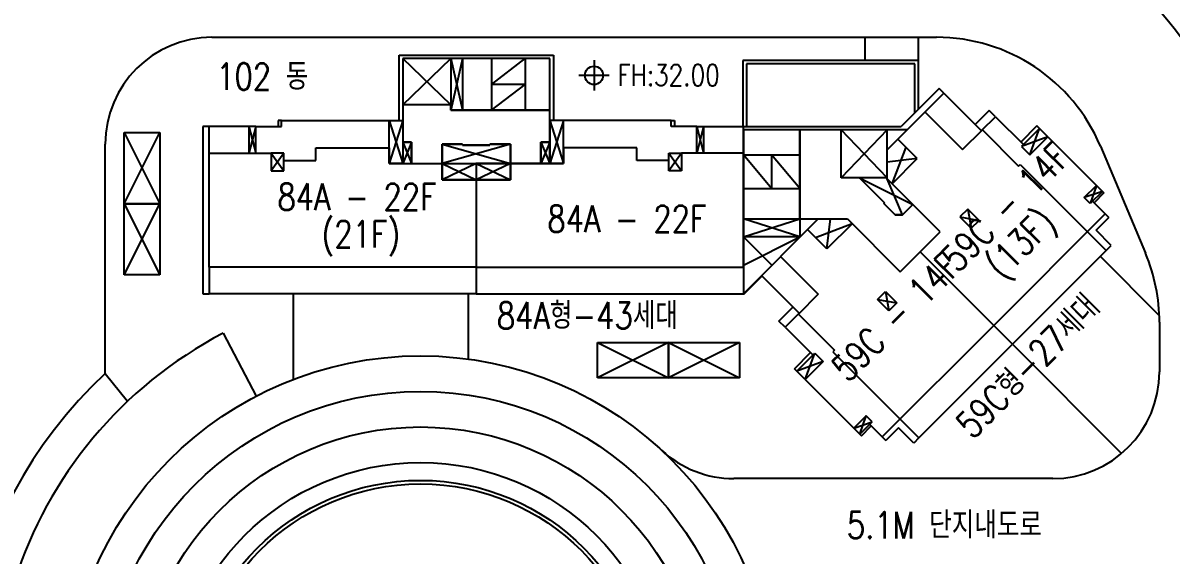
# Model space of a CAD drawing. Header units: millimetres. Extents: x 1145859089 to 1147511753, y -1047484727 to -1047247487.
# Drawn here: x 1146976145 to 1147040757, y -1047352507 to -1047322594 of the extents above; entities that cross this region are included whole.
import ezdxf
from ezdxf.xclip import XClip

# ---------------------------------------------------------------- set-up
doc = ezdxf.new("R2010")
doc.units = ezdxf.units.MM
doc.header["$LTSCALE"] = 100
doc.header["$MEASUREMENT"] = 0
doc.header["$XCLIPFRAME"] = 2
doc.layers.get('0').update_dxf_attribs({"linetype": 'CONTINUOUS'})
for name, color, linetype in [('XREF', 135, 'CONTINUOUS'), ('단지배치도$0$S240910', 33, 'CONTINUOUS'), ('단지배치도$0$W240910', 135, 'CONTINUOUS')]:
    doc.layers.add(name, color=color, linetype=linetype)
doc.styles.add('단지배치도$0$WS1', font='romans.shx', dxfattribs={"width": 0.8, "bigfont": 'whgtxt.shx'})

# ---------------------------------------------------------------- blocks, each defined once
blk = doc.blocks.new('단지배치도$0$zw$9902')
at = {"layer": '단지배치도$0$W240910'}
for p, q in [((57040, 47970), (97826, 47970)), ((58520, 47970, 0), (96143, 47970, 0)), ((93800, 46670, 0), (93800, 47970, 0)), ((96800, 46670, 0), (96800, 47970, 0)), ((67580, 43290, 0), (67580, 46970, 0)), ((67580, 46970, 0), (76260, 46970, 0)), ((70480, 46770, 0), (67780, 46770, 0)), ((67780, 46770, 0), (67780, 44170, 0)), ((70480, 44170, 0), (67780, 46770, 0)), ((67780, 44170, 0), (70480, 46770, 0)), ((71140, 46770, 0), (70480, 46770, 0)), ((70480, 46770, 0), (70480, 43870, 0)), ((70480, 46770, 0), (71140, 43870, 0)), ((71140, 46770, 0), (70480, 43870, 0)), ((76060, 46770, 0), (71140, 46770, 0)), ((71140, 46770, 0), (71140, 43870, 0)), ((72770, 46770, 0), (72770, 43870, 0)), ((72770, 45320, 0), (74660, 46770, 0)), ((74660, 46770, 0), (74660, 43870, 0)), ((76060, 43870, 0), (76060, 46770, 0)), ((76260, 46970, 0), (76260, 43290, 0)), ((78546, 46686), (78546, 44971)), ((74660, 45320, 0), (72770, 45320, 0)), ((72770, 43870, 0), (74660, 45320, 0)), ((79403, 45828), (77689, 45828)), ((98231, 44832, 0), (95050, 41650, 0)), ((97970, 45093, 0), (95837, 42960, 0)), ((98231, 44832, 0), (97970, 45093, 0)), ((98231, 44832, 0), (100349, 42714, 0)), ((70480, 44170, 0), (67780, 44170, 0)), ((67780, 44170, 0), (67780, 42070, 0)), ((70480, 43870, 0), (70480, 44170, 0)), ((70480, 43870, 0), (71140, 43870, 0)), ((76060, 43870, 0), (70480, 43870, 0)), ((71140, 43870, 0), (76060, 43870, 0)), ((76060, 42070, 0), (76060, 43870, 0)), ((97171, 43771, 0), (99289, 41653, 0)), ((100791, 43856, 1673713), (99999, 43064, 1673713)), ((100376, 42740, 0), (101141, 43506, 0)), ((101141, 43506, 1673713), (100791, 43856, 1673713)), ((101141, 43506, 0), (102707, 41940, 0)), ((56890, 42960, 0), (56520, 42960, 0)), ((56520, 42960, 0), (56520, 33550, 0)), ((59125, 42960, 0), (56890, 42960, 0)), ((56890, 41460, 0), (56890, 42960, 0)), ((59515, 42960, 0), (59125, 42960, 0)), ((59125, 42960, 0), (59125, 41460, 0)), ((59125, 42960, 0), (59515, 41460, 0)), ((59515, 42960, 0), (59125, 41460, 0)), ((59515, 42960, 0), (60960, 42960, 0)), ((59515, 41460, 0), (59515, 42960, 0)), ((60960, 43290, 0), (60760, 43290, 0)), ((60760, 43290, 0), (60760, 42960, 0)), ((60960, 42960, 0), (60960, 43290, 0)), ((60960, 43290, 0), (67020, 43290, 0)), ((67780, 43290, 0), (67020, 40870, 0)), ((67020, 40870, 0), (67020, 43290, 0)), ((67020, 43290, 0), (67780, 43290, 0)), ((67020, 43290, 0), (67780, 40870, 0)), ((67780, 43290, 0), (67020, 40870, 0)), ((67780, 43290, 0), (67780, 40870, 0)), ((76820, 43290, 0), (76060, 43290, 0)), ((76060, 43290, 0), (76060, 40870, 0)), ((76820, 43290, 0), (76060, 40870, 0)), ((76060, 43290, 0), (76820, 40870, 0)), ((76820, 43290, 0), (76060, 43290, 0)), ((76060, 43290, 0), (76060, 40870, 0)), ((76820, 43290, 0), (76060, 40870, 0)), ((76060, 43290, 0), (76820, 40870, 0)), ((76820, 40870, 0), (76820, 43290, 0)), ((76820, 40870, 0), (76820, 43290, 0)), ((82880, 43290, 0), (76820, 43290, 0)), ((82880, 42960, 0), (82880, 43290, 0)), ((82880, 43290, 0), (83080, 43290, 0)), ((84325, 42960, 0), (82880, 42960, 0)), ((83080, 43290, 0), (83080, 42960, 0)), ((84325, 41460, 0), (84325, 42960, 0)), ((84325, 42960, 0), (84715, 42960, 0)), ((84715, 42960, 0), (84325, 41460, 0)), ((84325, 42960, 0), (84715, 41460, 0)), ((84715, 42960, 0), (84715, 41460, 0)), ((84715, 42960, 0), (86950, 42960, 0)), ((86950, 41460, 0), (86950, 42960, 0)), ((86950, 42960, 0), (95837, 42960, 0)), ((90120, 42760, 0), (86950, 42760, 0)), ((86950, 42760, 0), (86950, 37760, 0)), ((90120, 37760, 0), (90120, 42760, 0)), ((96160, 42760, 0), (90120, 42760, 0)), ((90120, 42760, 0), (90120, 37760, 0)), ((92450, 40060, 0), (92450, 42760, 0)), ((95050, 42760, 0), (92450, 40060, 0)), ((95050, 40060, 0), (92450, 42760, 0)), ((95050, 40060, 0), (95050, 42760, 0)), ((99289, 41653, 0), (100399, 42763, 0)), ((100399, 42763, 0), (102428, 40734, 0)), ((103471, 42986, 0), (102566, 42081, 0)), ((103613, 42845, 0), (102601, 41833, 0)), ((103613, 42845, 0), (103471, 42986, 0)), ((104076, 42381, 0), (103613, 42845, 0)), ((52100, 38610, 0), (52100, 42610, 0)), ((52100, 42610, 0), (54100, 42610, 0)), ((52100, 38610, 0), (54100, 42610, 0)), ((52100, 42610, 0), (54100, 38610, 0)), ((54100, 42610, 0), (54100, 38610, 0)), ((68280, 42070, 0), (67780, 42070, 0)), ((67780, 42070, 0), (67780, 40870, 0)), ((67780, 42070, 0), (68280, 42070, 0)), ((68280, 42070, 0), (67780, 40870, 0)), ((67780, 42070, 0), (68280, 40870, 0)), ((68280, 40870, 0), (68280, 42070, 0)), ((68280, 42070, 0), (68280, 40870, 0)), ((76060, 42070, 0), (75560, 42070, 0)), ((75560, 42070, 0), (75560, 40870, 0)), ((75560, 40870, 0), (75560, 42070, 0)), ((75560, 42070, 0), (76060, 42070, 0)), ((75560, 42070, 0), (76060, 40870, 0)), ((76060, 42070, 0), (75560, 40870, 0)), ((76060, 40870, 0), (76060, 42070, 0)), ((95651, 42251, 0), (95050, 41650, 0)), ((96739, 41162, 0), (95651, 42251, 0)), ((103065, 41370, 0), (104076, 42381, 0)), ((104076, 42381, 0), (106816, 39641, 0)), ((51040, 29067, 0), (51040, 41970, 0)), ((56890, 41460, 0), (60380, 41460, 0)), ((56890, 35050, 0), (56890, 41460, 0)), ((59125, 41460, 0), (59515, 41460, 0)), ((61085, 41460, 0), (60380, 41460, 0)), ((60380, 41460, 0), (60380, 40460, 0)), ((60380, 41460, 0), (61085, 40460, 0)), ((61085, 41460, 0), (60380, 40460, 0)), ((60380, 41460, 0), (60380, 40460, 0)), ((61085, 40460, 0), (61085, 41460, 0)), ((62890, 41050, 0), (62890, 41750, 0)), ((62890, 41750, 0), (67020, 41750, 0)), ((67020, 41750, 0), (67020, 40870, 0)), ((71150, 41960, 0), (70000, 41960, 0)), ((70000, 41960, 0), (70000, 40870, 0)), ((70000, 40870, 0), (70000, 41960, 0)), ((70000, 41960, 0), (71150, 41960, 0)), ((73840, 41960, 0), (70000, 40870, 0)), ((70000, 41960, 0), (73840, 40870, 0)), ((71150, 41910, 0), (71150, 41960, 0)), ((71150, 41960, 0), (71150, 41910, 0)), ((72690, 41910, 0), (71150, 41910, 0)), ((71150, 41910, 0), (72690, 41910, 0)), ((73840, 41960, 0), (72690, 41960, 0)), ((72690, 41960, 0), (72690, 41910, 0)), ((72690, 41910, 0), (72690, 41960, 0)), ((72690, 41960, 0), (73840, 41960, 0)), ((73840, 40870, 0), (73840, 41960, 0)), ((73840, 41960, 0), (73840, 40870, 0)), ((80950, 41750, 0), (76820, 41750, 0)), ((76820, 41750, 0), (76820, 40870, 0)), ((80950, 41050, 0), (80950, 41750, 0)), ((82755, 40460, 0), (82755, 41460, 0)), ((82755, 41460, 0), (83460, 41460, 0)), ((83460, 41460, 0), (82755, 40460, 0)), ((82755, 41460, 0), (83460, 40460, 0)), ((83460, 41460, 0), (83460, 40460, 0)), ((86950, 41460, 0), (83460, 41460, 0)), ((83460, 41460, 0), (83460, 40460, 0)), ((84715, 41460, 0), (84325, 41460, 0)), ((86950, 35050, 0), (86950, 41460, 0)), ((86950, 41360, 0), (90120, 41360, 0)), ((88535, 39470, 0), (86950, 41360, 0)), ((88535, 41360, 0), (88535, 39470, 0)), ((90120, 39470, 0), (88535, 41360, 0)), ((95318, 39740, 0), (96106, 41795, 0)), ((102601, 41833, 0), (103065, 41370, 0)), ((107041, 41854, 0), (109580, 35830, 0)), ((61085, 40460, 0), (61085, 41050, 0)), ((61085, 41050, 0), (62890, 41050, 0)), ((67020, 40870, 0), (67780, 40870, 0)), ((67780, 40870, 0), (67020, 40870, 0)), ((67780, 40870, 0), (68280, 40870, 0)), ((67780, 40870, 0), (68280, 40870, 0)), ((68280, 40870, 0), (70000, 40870, 0)), ((68280, 40870, 0), (70000, 40870, 0)), ((70000, 40870, 0), (71920, 40870, 0)), ((70000, 40870, 0), (70000, 39960, 0)), ((70000, 39960, 0), (70000, 40870, 0)), ((70000, 40870, 0), (71920, 40870, 0)), ((71920, 40870, 0), (70000, 39960, 0)), ((70000, 40870, 0), (71920, 39960, 0)), ((73840, 40870, 0), (71920, 40870, 0)), ((71920, 40870, 0), (71920, 39960, 0)), ((71920, 40870, 0), (73840, 40870, 0)), ((71920, 40870, 0), (73840, 39960, 0)), ((73840, 40870, 0), (71920, 39960, 0)), ((71920, 40870, 0), (71920, 39960, 0)), ((73840, 39960, 0), (73840, 40870, 0)), ((73840, 40870, 0), (75560, 40870, 0)), ((75560, 40870, 0), (73840, 40870, 0)), ((73840, 40870, 0), (73840, 39960, 0)), ((75560, 40870, 0), (76060, 40870, 0)), ((76060, 40870, 0), (75560, 40870, 0)), ((76060, 40870, 0), (76820, 40870, 0)), ((76060, 40870, 0), (76820, 40870, 0)), ((76820, 40870, 0), (76060, 40870, 0)), ((82755, 41050, 0), (80950, 41050, 0)), ((82755, 40460, 0), (82755, 41050, 0)), ((96739, 41162, 0), (95050, 40950, 0)), ((95318, 39740, 0), (96739, 41162, 0)), ((102428, 40734, 0), (102520, 40826, 0)), ((102520, 40826, 0), (107367, 35979, 0)), ((60380, 40460, 0), (61085, 40460, 0)), ((60380, 40460, 0), (61085, 40460, 0)), ((83460, 40460, 0), (82755, 40460, 0)), ((83460, 40460, 0), (82755, 40460, 0)), ((93485, 40060, 0), (92450, 40060, 0)), ((95050, 40060, 0), (93485, 40060, 0)), ((93485, 40060, 0), (94887, 38659, 0)), ((94887, 38659, 0), (93485, 40060, 0)), ((93485, 40060, 0), (96492, 38567, 0)), ((95050, 40009, 0), (95050, 40060, 0)), ((95050, 40009, 0), (95050, 40060, 0)), ((70000, 39960, 0), (71920, 39960, 0)), ((71920, 39960, 0), (70000, 39960, 0)), ((71920, 39960, 0), (73840, 39960, 0)), ((71920, 39960, 0), (71920, 35050, 0)), ((73840, 39960, 0), (71920, 39960, 0)), ((71920, 39960, 0), (71920, 35050, 0)), ((86950, 39470, 0), (90120, 39470, 0)), ((96492, 38567, 0), (95050, 40009, 0)), ((95912, 37987, 0), (95050, 40009, 0)), ((106130, 38956, 0), (106816, 39641, 0)), ((106816, 39641, 0), (107152, 39306, 0)), ((106466, 38620, 0), (106130, 38956, 0)), ((107152, 39306, 0), (106466, 38620, 0)), ((107240, 39217, 0), (106688, 38666, 0)), ((107152, 39306, 0), (107240, 39217, 0)), ((52100, 34610, 0), (52100, 38610, 0)), ((52100, 38610, 0), (54100, 38610, 0)), ((52100, 34610, 0), (54100, 38610, 0)), ((52100, 38610, 0), (54100, 34610, 0)), ((54100, 38610, 0), (52100, 38610, 0)), ((54100, 38610, 0), (54100, 34610, 0)), ((94887, 38659, 0), (94852, 38623, 0)), ((94852, 38623, 0), (94887, 38659, 0)), ((94852, 38623, 0), (95488, 37987, 0)), ((95488, 37987, 0), (94852, 38623, 0)), ((95912, 37987, 0), (96492, 38567, 0)), ((96492, 38567, 0), (95912, 37987, 0)), ((98019, 37039, 0), (96492, 38567, 0)), ((99579, 38316, 0), (99130, 37867, 0)), ((100215, 37679, 0), (99579, 38316, 0)), ((99579, 38316, 0), (99766, 37230, 0)), ((106600, 38754, 0), (107311, 38043, 0)), ((86950, 33550, 0), (91160, 37760, 0)), ((86950, 37760, 0), (86950, 33550, 0)), ((86950, 37760, 0), (92801, 37760, 0)), ((86950, 37760, 0), (90120, 37760, 0)), ((86950, 36760, 0), (86950, 37760, 0)), ((86950, 36760, 0), (90120, 37760, 0)), ((90120, 36760, 0), (86950, 37760, 0)), ((90120, 37760, 0), (92801, 37760, 0)), ((90120, 37760, 0), (90120, 36760, 0)), ((93070, 37492, 0), (91015, 36704, 0)), ((91648, 36071, 0), (91860, 37760, 0)), ((93070, 37492, 0), (91648, 36071, 0)), ((92801, 37760, 0), (95771, 34791, 0)), ((95488, 37987, 0), (95912, 37987, 0)), ((95912, 37987, 0), (95488, 37987, 0)), ((99130, 37867, 0), (99766, 37230, 0)), ((99130, 37867, 0), (100215, 37679, 0)), ((99766, 37230, 0), (100215, 37679, 0)), ((107311, 38043, 0), (101039, 31771, 0)), ((106802, 37124, 0), (107516, 37838, 0)), ((107311, 38043, 0), (107516, 37838, 0)), ((107516, 37838, 0), (107311, 38043, 0)), ((91648, 36071, 0), (90559, 37159, 0)), ((95771, 34791, 0), (98019, 37039, 0)), ((107657, 36269, 0), (106802, 37124, 0)), ((90120, 36760, 0), (86950, 36760, 0)), ((86950, 36760, 0), (88555, 35155, 0)), ((86950, 35155, 0), (90120, 36760, 0)), ((107367, 35979, 0), (107657, 36269, 0)), ((89039, 35639, 0), (91157, 33521, 0)), ((102099, 30711, 0), (96895, 35915, 0)), ((107367, 35979, 0), (102099, 30711, 0)), ((107042, 35653, -1673713), (110358, 32338, -1673713)), ((56890, 35050, 0), (56890, 33550, 0)), ((71920, 35050, 0), (56890, 35050, 0)), ((71920, 35050, 0), (71920, 33550, 0)), ((71920, 35050, 0), (86950, 35050, 0)), ((86950, 35050, 0), (86950, 33550, 0)), ((54100, 34610, 0), (52100, 34610, 0)), ((86992, 33550, 0), (88000, 34557, 0)), ((87978, 34579, 0), (90096, 32461, 0)), ((94494, 33231, 0), (94943, 33680, 0)), ((94943, 33680, 0), (95580, 33044, 0)), ((94943, 33680, 0), (95131, 32595, 0)), ((56520, 33550, 0), (56890, 33550, 0)), ((71920, 33550, 0), (56890, 33550, 0)), ((61610, 33550, 0), (61610, 28730, 0)), ((71460, 33550, 0), (71460, 29880, 0)), ((71920, 33550, 0), (86950, 33550, 0)), ((86950, 33550, 0), (86992, 33550, 0)), ((91157, 33521, 0), (90047, 32411, 0)), ((95131, 32595, 0), (94494, 33231, 0)), ((94494, 33231, 0), (95580, 33044, 0)), ((95580, 33044, 0), (95131, 32595, 0)), ((88954, 32019, 1673713), (89746, 32811, 1673713)), ((90070, 32434, 0), (89304, 31669, 0)), ((90047, 32411, 0), (92076, 30382, 0)), ((89304, 31669, 1673713), (88954, 32019, 1673713)), ((89304, 31669, 0), (90870, 30103, 0)), ((94767, 25499, 0), (101039, 31771, 0)), ((110365, 31946, 0), (110365, 30560, 0)), ((110365, 31946, 0), (110365, 29160, 0)), ((57676, 31336, 0), (59526, 27790, 0)), ((78735, 30819), (82735, 30819)), ((78735, 28819), (78735, 30819)), ((78735, 30819), (82735, 28819)), ((82735, 30819), (78735, 28819)), ((82735, 30819), (82735, 28819)), ((82735, 30819), (86735, 30819)), ((82735, 28819), (82735, 30819)), ((82735, 30819), (86735, 28819)), ((86735, 30819), (82735, 28819)), ((86735, 30819), (86735, 28819)), ((92076, 30382, 0), (91984, 30290, 0)), ((96831, 25443, 0), (102099, 30711, 0)), ((102099, 30711, 0), (108235, 24575, 0)), ((89824, 29339, 0), (90729, 30244, 0)), ((89965, 29197, 0), (90977, 30209, 0)), ((91440, 29745, 0), (90429, 28734, 0)), ((90977, 30209, 0), (91440, 29745, 0)), ((91984, 30290, 0), (96831, 25443, 0)), ((89965, 29197, 0), (89824, 29339, 0)), ((90429, 28734, 0), (89965, 29197, 0)), ((51040, 29067, 0), (52291, 27506, 0)), ((82735, 28819), (78735, 28819)), ((86735, 28819), (82735, 28819)), ((90429, 28734, 0), (93169, 25994, 0)), ((93854, 26680, 0), (93169, 25994, 0)), ((94190, 26344, 0), (93854, 26680, 0)), ((93169, 25994, 0), (93504, 25658, 0)), ((93504, 25658, 0), (94190, 26344, 0)), ((93593, 25570, 0), (94144, 26122, 0)), ((94056, 26210, 0), (94767, 25499, 0)), ((95686, 26008, 0), (94972, 25294, 0)), ((96541, 25153, 0), (95686, 26008, 0)), ((93504, 25658, 0), (93593, 25570, 0)), ((94767, 25499, 0), (94972, 25294, 0)), ((94972, 25294, 0), (94767, 25499, 0)), ((96831, 25443, 0), (96541, 25153, 0)), ((104365, 23160), (86421, 23160, 0))]:
    blk.add_line(p, q, dxfattribs=at)
at = {"layer": '단지배치도$0$W240910', "ltscale": 5}
for p, q in [((96800, 46670, 0), (86920, 46670, 0)), ((86920, 46670, 0), (86920, 42960, 0)), ((96800, 43923, 0), (96800, 46670, 0)), ((96600, 46470, 0), (87120, 46470, 0)), ((87120, 46470, 0), (87120, 42960, 0)), ((96600, 43723, 0), (96600, 46470, 0))]:
    blk.add_line(p, q, dxfattribs=at)
at = {"layer": '단지배치도$0$W240910', "ltscale": 3}
for p, q in [((103065, 41370, 0), (103613, 42845, 0)), ((104076, 42381, 0), (102601, 41833, 0)), ((106816, 39641, 0), (106466, 38620, 0)), ((107152, 39306, 0), (106130, 38956, 0)), ((91440, 29745, 0), (89965, 29197, 0)), ((90429, 28734, 0), (90977, 30209, 0)), ((93504, 25658, 0), (93854, 26680, 0)), ((93169, 25994, 0), (94190, 26344, 0))]:
    blk.add_line(p, q, dxfattribs=at)
at = {"layer": '단지배치도$0$W240910'}
for centre, radius in [((78546, 45828), 514), ((68781, 10060, 0), 20000), ((68781, 10060, 0), 18000), ((68781, 10060, 0), 16000), ((68781, 10060, 0), 14000), ((68781, 10060, 0), 13000), ((68781, 10060, 0), 12800)]:
    blk.add_circle(centre, radius, dxfattribs=at)
for centre, radius, start, end in [((97826, 37970, 0), 17000, 22.85729, 90), ((57040, 41970, 0), 6000, 90, 180), ((97826, 37970, 0), 10000, 22.85729, 90), ((100365, 31946, 0), 10000, 0, 22.85729), ((68781, 10060, 0), 24000, 117.56259, 206.53722), ((104365, 29160, 0), 6000, 270, 0), ((68781, 10060, 0), 26000, 133.0265, 206.53722), ((86421, 29160, 0), 6000, 227.27473, 270)]:
    blk.add_arc(centre, radius, start, end, dxfattribs=at)
at = {"layer": '단지배치도$0$S240910', "style": '단지배치도$0$WS1', "width": 0.8}
for s, height, p in [('102 동', 1500, (57286, 45017)), ('FH:32.00', 1200, (79864, 45246)), ('84A - 22F', 1500, (60730, 38253)), ('84A - 22F', 1500, (75918, 37016)), ('(21F)', 1500, (63208, 36159)), ('5.1M 단지내도로', 1500, (92777, 19795))]:
    blk.add_text(s, height=height, dxfattribs=at).set_placement(p)
for s, rotation, p in [('59C - 14F', 45, (99016, 34678, 0)), ('(13F)', 45, (101502, 34315, 0)), ('59C - 14F', 45, (92848, 28510, 0)), ('59C형-27세대', 45, (99851, 25319, 0)), ('84A형-43세대', 0, (73078, 31575))]:
    blk.add_text(s, height=1500, rotation=rotation, dxfattribs=at).set_placement(p)
blk = doc.blocks.new('단지배치도')
blk.add_blockref('단지배치도$0$zw$9902', (141034, 142437))

msp = doc.modelspace()

# ---------------------------------------------------------------- block references
at = {"layer": 'XREF'}
ref = msp.add_blockref('단지배치도', (1146788705.034274, -1047513806.462535), dxfattribs=at)
XClip(ref).set_block_clipping_path([(72982.4064819524, 34919.7593965302), (360382.4067475507, 255319.7593436702)])

doc.saveas('drawing.dxf')
